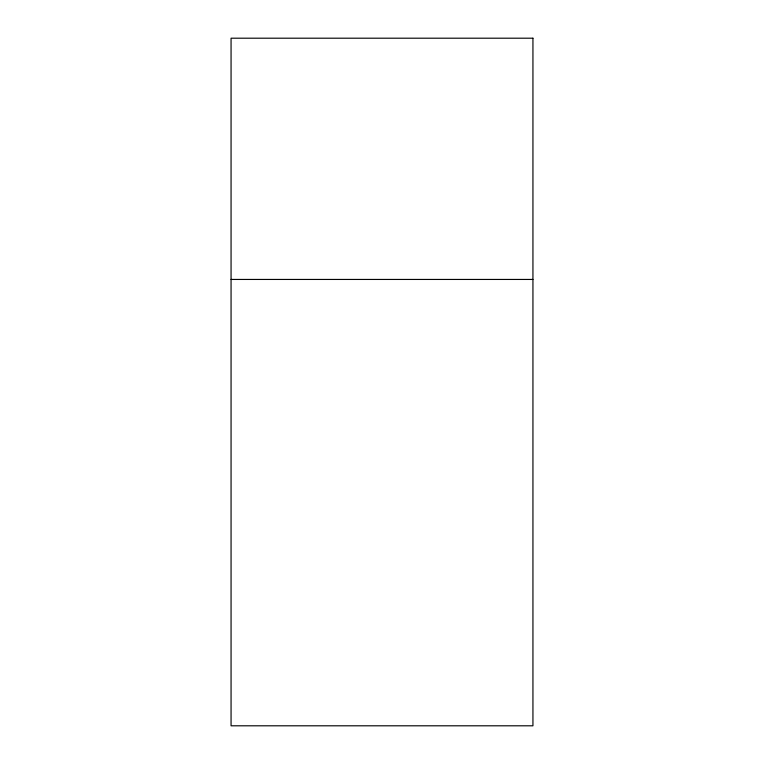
<?xml version="1.0" encoding="UTF-8"?>
<svg xmlns="http://www.w3.org/2000/svg" width="764" height="764" viewBox="0 0 764 764"><rect width="100%" height="100%" fill="white"/><g stroke="black" fill="none" stroke-linecap="round" stroke-linejoin="round"><path stroke-width="1.15" d="M231.062 279.443L532.938 279.443M532.938 38.2L231.062 38.2L231.062 725.8L532.938 725.8L532.938 38.2"/></g></svg>
